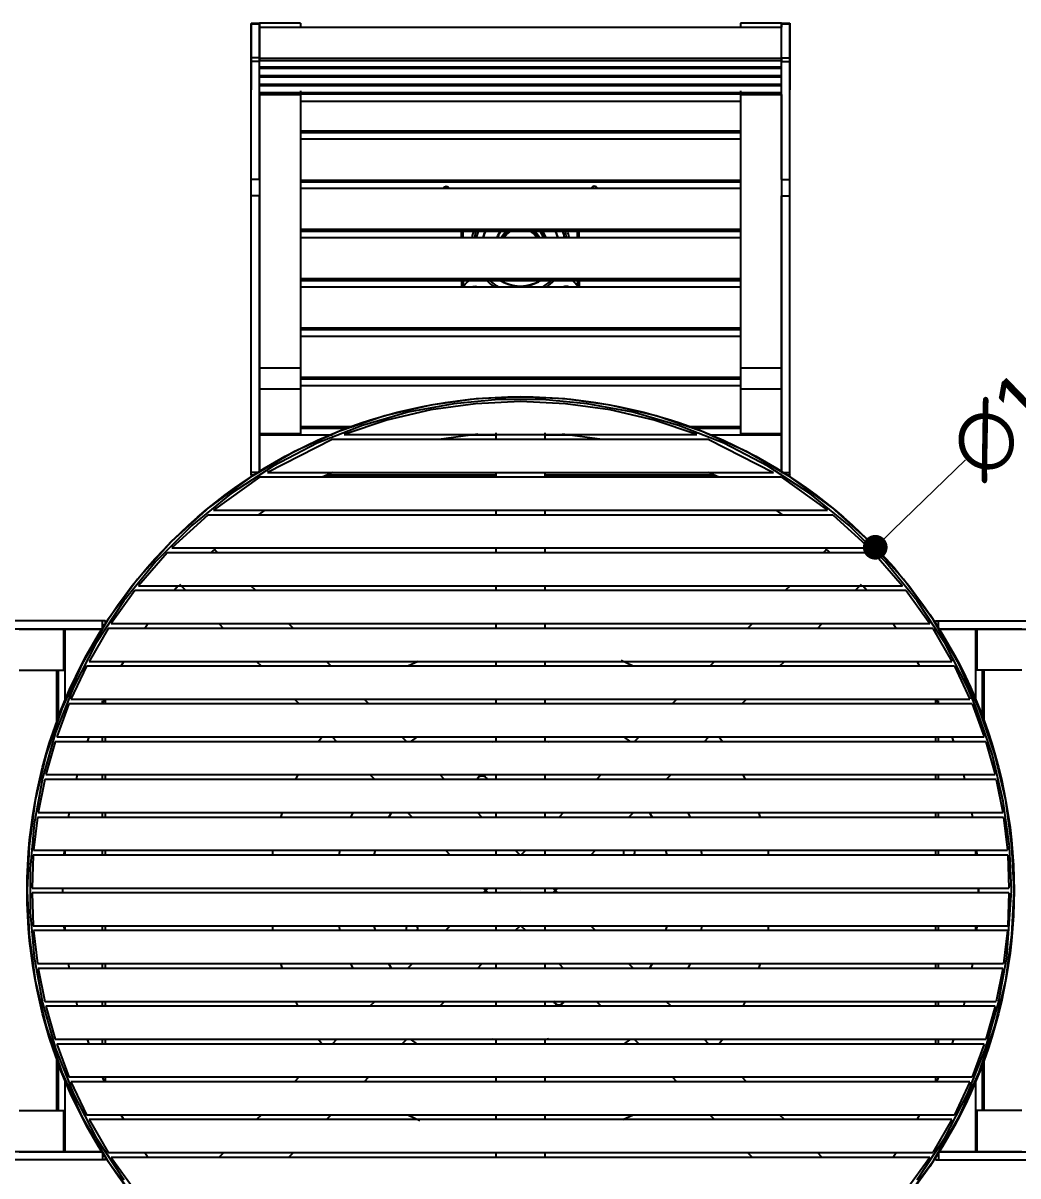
# Model space of a CAD drawing. Header units: millimetres. Extents: x 9483 to 13995, y 24552 to 30933.
# Drawn here: x 11114 to 12324, y 26879 to 28280 of the extents above; entities that cross this region are included whole.
import ezdxf

# ---------------------------------------------------------------- set-up
doc = ezdxf.new("R2010")
doc.units = ezdxf.units.MM
doc.header["$LTSCALE"] = 3
doc.layers.add('DomyÅ›lny', color=7, linetype='Continuous')
doc.styles.get("Standard").update_dxf_attribs({"font": 'arial.ttf'})
doc.dimstyles.new('MATEUSZ', dxfattribs={"dimtxt": 35, "dimasz": 16, "dimexe": 0.18, "dimexo": 0.0625, "dimgap": 0.09, "dimtad": 0, "dimdec": 0, "dimdsep": 46, "dimtxsty": 'Standard', "dimblk": 'DOT', "dimcen": 0.09, "dimse1": 1, "dimse2": 1, "dimadec": 0, "dimazin": 0, "dimtfac": 1, "dimtdec": 0, "dimtofl": 0, "dimtmove": 0, "dimatfit": 3, "dimfxl": 1, "dimtolj": 1, "dimtzin": 0, "dimlwd": 9, "dimlwe": 9, "dimarcsym": 0})

# ---------------------------------------------------------------- blocks, each defined once
blk = doc.blocks.new('_Dot')
at = {"color": 0, "linetype": 'ByBlock', "lineweight": -2}
blk.add_line((-0.5, 0), (-1, 0), dxfattribs=at)
at = {"color": 0, "linetype": 'ByBlock', "const_width": 0.5}
blk.add_lwpolyline([(-0.25, 0, 1), (0.25, 0, 1)], format="xyb", close=True, dxfattribs=at)
blk = doc.blocks.new('*D33')
at = {"color": 0, "lineweight": 9, "transparency": 16777216}
for p, q in [((12260.3, 27749.4), (12171.9, 27664)), ((11719, 27226.1), (11719.1, 27226.1)), ((11719.1, 27226), (11719.1, 27226.2))]:
    blk.add_line(p, q, dxfattribs=at)
at = {"layer": 'Defpoints', "color": 0, "transparency": 16777216}
for p in [(12150.4, 27643.1), (11287.7, 26809)]:
    blk.add_point(p, dxfattribs=at)
at = {"color": 0, "lineweight": 9, "transparency": 16777216, "xscale": 30, "yscale": 30, "zscale": 30, "rotation": 224.0377372826768}
blk.add_blockref('_Dot', (12150.4, 27643.1), dxfattribs=at)
at = {"color": 0, "transparency": 16777216, "insert": (12362.8, 27848.5), "char_height": 70, "attachment_point": 5, "rotation": 44.0377}
blk.add_mtext('\\A1;∅1200', dxfattribs=at)

msp = doc.modelspace()

# ---------------------------------------------------------------- linework, layer by layer
at = {"color": 0}
msp.add_circle((11719.1, 27226.1), 600, dxfattribs=at)
at = {"layer": 'DomyÅ›lny', "color": 0}
for p, q in [((11391.6, 28279.9), (11391.6, 28198.9)), ((11391.6, 28279.9), (11401.6, 28279.9)), ((11391.6, 28279.4), (11401.6, 28279.4)), ((11401.6, 28279.1), (11391.6, 28279.1)), ((11391.6, 28238), (11391.6, 28279.1)), ((11451.6, 28280.2), (11401.6, 28280.2)), ((11401.6, 28280.2), (11401.6, 28275.1)), ((11401.6, 28238), (11401.6, 28279.1)), ((11401.6, 28275.2), (12036.6, 28275.2)), ((11401.6, 28275.2), (11401.6, 28237.1)), ((11401.6, 28275.1), (11451.6, 28275.1)), ((11451.6, 28280.2), (11451.6, 28275.1)), ((12036.6, 28280.2), (11986.6, 28280.2)), ((11986.6, 28280.2), (11986.6, 28275.1)), ((11986.6, 28275.1), (12036.6, 28275.1)), ((12036.6, 28280.2), (12036.6, 28275.1)), ((12036.6, 28279.9), (12046.6, 28279.9)), ((12046.6, 28279.4), (12036.6, 28279.4)), ((12036.6, 28279.1), (12046.6, 28279.1)), ((12036.6, 28238), (12036.6, 28279.1)), ((12036.6, 28237.1), (12036.6, 28275.2)), ((12046.6, 28279.9), (12046.6, 28198.9)), ((12046.6, 28238), (12046.6, 28279.1)), ((11401.6, 28238), (11391.6, 28238)), ((11391.6, 28090), (11391.6, 28233.3)), ((11401.6, 28233.3), (11391.6, 28233.3)), ((12036.6, 28237.1), (11401.6, 28237.1)), ((12036.6, 28234.1), (11401.6, 28234.1)), ((11401.6, 28090), (11401.6, 28233.3)), ((12036.6, 28238), (12046.6, 28238)), ((12036.6, 28090), (12036.6, 28233.3)), ((12036.6, 28233.3), (12046.6, 28233.3)), ((12046.6, 28090), (12046.6, 28233.3)), ((11401.6, 28227.1), (12036.6, 28227.1)), ((11401.6, 28225.2), (12036.6, 28225.2)), ((11401.6, 28216.5), (12036.6, 28216.5)), ((11401.6, 28214.8), (12036.6, 28214.8)), ((11401.6, 28206.1), (12036.6, 28206.1)), ((11401.6, 28204.4), (12036.6, 28204.4)), ((11401.6, 28195.7), (12036.6, 28195.7)), ((11401.6, 28193.2), (11451.6, 28193.2)), ((11401.6, 28193.2), (11401.6, 27861)), ((11451.3, 28194), (11987.5, 28194)), ((11451.6, 28193.2), (11451.6, 27861)), ((11986.6, 28193.2), (12036.6, 28193.2)), ((11986.6, 28193.2), (11986.6, 27861)), ((12036.6, 28193.2), (12036.6, 27861)), ((11451.6, 28185.3), (11986.6, 28185.3)), ((11451.6, 28149.3), (11986.6, 28149.3)), ((11451.6, 28147.4), (11451.6, 28138.7)), ((11451.6, 28147.2), (11986.6, 28147.2)), ((11986.6, 28147.4), (11986.6, 28138.7)), ((11451.6, 28139.4), (11986.6, 28139.4)), ((11401.6, 28090), (11391.6, 28090)), ((11451.6, 28089.4), (11986.6, 28089.4)), ((11451.6, 28087.5), (11451.6, 28078.8)), ((11451.6, 28087.3), (11986.6, 28087.3)), ((11451.6, 28079.4), (11986.6, 28079.4)), ((11774.3, 28079.2), (11725.9, 28079.1)), ((11986.6, 28087.5), (11986.6, 28078.8)), ((12036.6, 28090), (12046.6, 28090)), ((11391.6, 27734.1), (11391.6, 28070.2)), ((11401.6, 28070.2), (11391.6, 28070.2)), ((11401.6, 27734.1), (11401.6, 28070.2)), ((12036.6, 27734.1), (12036.6, 28070.2)), ((12036.6, 28070.2), (12046.6, 28070.2)), ((12046.6, 27734.1), (12046.6, 28070.2)), ((11451.6, 28029.5), (11986.6, 28029.5)), ((11451.6, 28027.6), (11451.6, 28018.8)), ((11451.6, 28027.4), (11986.6, 28027.4)), ((11647.5, 28019.5), (11647.4, 28029.5)), ((11649.5, 28019.5), (11649.4, 28029.5)), ((11743.7, 28026.4), (11745.7, 28027.5)), ((11788.5, 28019.5), (11788.4, 28029.5)), ((11790.5, 28019.5), (11790.4, 28029.5)), ((11986.6, 28027.6), (11986.6, 28018.8)), ((11451.6, 28019.5), (11986.6, 28019.5)), ((11451.6, 27969.6), (11986.6, 27969.6)), ((11451.6, 27967.6), (11451.6, 27958.9)), ((11451.6, 27967.5), (11986.6, 27967.5)), ((11647.6, 27959.6), (11647.6, 27969.6)), ((11649.6, 27959.7), (11649.6, 27969.6)), ((11656.5, 27967.5), (11652.3, 27963.2)), ((11785.9, 27963.5), (11781.3, 27968.1)), ((11788.6, 27960), (11788.6, 27969.6)), ((11790.6, 27959.6), (11790.6, 27969.6)), ((11986.6, 27967.6), (11986.6, 27958.9)), ((11451.6, 27959.6), (11986.6, 27959.6)), ((11451.6, 27909.7), (11986.6, 27909.7)), ((11451.6, 27907.7), (11451.6, 27899)), ((11451.6, 27907.6), (11986.6, 27907.6)), ((11451.6, 27899.7), (11986.6, 27899.7)), ((11986.6, 27907.7), (11986.6, 27899)), ((11401.6, 27861), (11451.6, 27861)), ((11986.6, 27861), (12036.6, 27861)), ((11451.6, 27849.7), (11986.6, 27849.7)), ((11451.6, 27847.8), (11451.6, 27839.1)), ((11451.6, 27847.7), (11986.6, 27847.7)), ((11451.6, 27839.8), (11986.6, 27839.8)), ((11986.6, 27847.8), (11986.6, 27839.1)), ((11401.6, 27835.8), (11451.6, 27835.8)), ((11401.6, 27835.8), (11401.6, 27781.3)), ((11451.6, 27835.8), (11451.6, 27781.3)), ((11986.6, 27835.8), (12036.6, 27835.8)), ((11986.6, 27835.8), (11986.6, 27781.3)), ((12036.6, 27835.8), (12036.6, 27781.3)), ((11719.1, 27820.1), (11719.1, 27820.1)), ((11451.6, 27789.8), (11516.2, 27789.8)), ((11451.6, 27787.9), (11451.6, 27779.8)), ((11451.6, 27787.7), (11508.1, 27787.7)), ((11924.4, 27789.8), (11986.6, 27789.8)), ((11930.1, 27787.7), (11986.6, 27787.7)), ((11986.6, 27787.9), (11986.6, 27779.8)), ((11401.6, 27781.3), (11451.6, 27781.3)), ((11401.6, 27779.8), (11451.6, 27779.8)), ((11401.6, 27779.8), (11490.6, 27779.8)), ((11401.6, 27779.8), (11401.6, 27734.1)), ((11948.1, 27774.1), (11490, 27774.1)), ((11504.8, 27780.1), (11933.3, 27780.1)), ((11652.9, 27779.8), (11689.7, 27779.8)), ((11689.1, 27782.2), (11689.1, 27774.1)), ((11749, 27779.8), (11785.8, 27779.8)), ((11749.1, 27774.1), (11749.1, 27782.2)), ((11950, 27779.8), (12036.6, 27779.8)), ((11986.6, 27781.3), (12036.6, 27781.3)), ((11986.6, 27779.8), (12036.6, 27779.8)), ((12036.6, 27779.8), (12036.6, 27734.1)), ((11401.6, 27734.1), (11391.6, 27734.1)), ((11394.8, 27730.9), (11391.6, 27730.9)), ((12036.3, 27728.2), (11401.8, 27728.2)), ((11411.3, 27734.1), (12026.8, 27734.1)), ((11689.1, 27730.9), (11483.8, 27730.9)), ((11489.3, 27734.1), (11689.7, 27734.1)), ((11689.1, 27734.1), (11689.1, 27728.2)), ((11749, 27734.1), (11949.4, 27734.1)), ((11749.1, 27728.2), (11749.1, 27734.1)), ((11954.3, 27730.9), (11749.1, 27730.9)), ((12036.6, 27734.1), (12046.6, 27734.1)), ((12046.6, 27730.9), (12043.3, 27730.9)), ((11345.9, 27688.2), (12092.2, 27688.2)), ((11689.1, 27688.2), (11689.1, 27682.3)), ((11749.1, 27682.3), (11749.1, 27688.2)), ((12099.4, 27682.3), (11338.7, 27682.3)), ((12148.6, 27636.4), (11289.6, 27636.4)), ((11295.3, 27642.3), (12142.8, 27642.3)), ((11351.2, 27636.4), (11347, 27640.6)), ((11689.1, 27642.3), (11689.1, 27636.4)), ((11749.1, 27636.4), (11749.1, 27642.3)), ((12091.1, 27640.6), (12086.9, 27636.4)), ((12188.1, 27590.5), (11250, 27590.5)), ((11254.6, 27596.4), (12183.5, 27596.4)), ((11304.6, 27598.1), (11312.2, 27590.5)), ((11397.1, 27590.5), (11391.2, 27596.4)), ((11689.1, 27596.4), (11689.1, 27590.5)), ((11749.1, 27590.5), (11749.1, 27596.4)), ((12046.9, 27596.4), (12041, 27590.5)), ((12125.9, 27590.5), (12133.6, 27598.1)), ((11211, 27553.6), (10874.9, 27553.6)), ((11211, 27543.6), (11211, 27553.6)), ((11214.2, 27553.6), (11214.2, 27550.3)), ((11221.5, 27550.5), (12216.6, 27550.5)), ((11352.2, 27550.5), (11358.1, 27544.5)), ((11443, 27544.5), (11437.1, 27550.5)), ((11689.1, 27550.5), (11689.1, 27544.5)), ((11749.1, 27544.5), (11749.1, 27550.5)), ((12001, 27550.5), (11995.1, 27544.5)), ((12080, 27544.5), (12085.9, 27550.5)), ((12223.9, 27550.3), (12223.9, 27553.6)), ((12227.1, 27553.6), (12563.2, 27553.6)), ((12227.1, 27543.6), (12227.1, 27553.6)), ((11211, 27543.6), (10874.9, 27543.6)), ((11109.3, 27543.6), (11163.9, 27543.6)), ((11163.9, 27493.6), (11163.9, 27543.6)), ((11165.3, 27493.6), (11165.3, 27543.6)), ((11165.3, 27457), (11165.3, 27543.6)), ((11165.3, 27543.6), (11211, 27543.6)), ((12220.5, 27544.5), (11217.7, 27544.5)), ((12272.8, 27543.6), (12227.1, 27543.6)), ((12227.1, 27543.6), (12563.2, 27543.6)), ((12272.8, 27493.6), (12272.8, 27543.6)), ((12272.8, 27457), (12272.8, 27543.6)), ((12274.3, 27493.6), (12274.3, 27543.6)), ((12328.8, 27543.6), (12274.3, 27543.6)), ((11194.4, 27504.5), (12243.7, 27504.5)), ((11398.1, 27504.5), (11404.1, 27498.6)), ((11488.9, 27498.6), (11483, 27504.5)), ((11689.1, 27504.5), (11689.1, 27498.6)), ((11749.1, 27498.6), (11749.1, 27504.5)), ((11955.1, 27504.5), (11949.2, 27498.6)), ((12034, 27498.6), (12040, 27504.5)), ((11109.3, 27493.6), (11163.9, 27493.6)), ((11155.3, 27431.4), (11155.3, 27493.6)), ((11157.2, 27493.6), (11165.3, 27493.6)), ((11157.4, 27437.1), (11157.4, 27493.6)), ((12246.8, 27498.6), (11191.3, 27498.6)), ((12280.9, 27493.6), (12272.8, 27493.6)), ((12328.8, 27493.6), (12274.3, 27493.6)), ((12280.7, 27437.1), (12280.7, 27493.6)), ((12282.8, 27431.4), (12282.8, 27493.6)), ((12268.1, 27452.7), (11170, 27452.7)), ((11172.5, 27458.6), (12265.6, 27458.6)), ((11211, 27452.7), (11211, 27456.4)), ((11214.2, 27458.6), (11214.2, 27452.7)), ((11444.1, 27458.6), (11450, 27452.7)), ((11534.8, 27452.7), (11528.9, 27458.6)), ((11689.1, 27458.6), (11689.1, 27452.7)), ((11749.1, 27452.7), (11749.1, 27458.6)), ((11909.2, 27458.6), (11903.3, 27452.7)), ((11988.1, 27452.7), (11994, 27458.6)), ((12223.9, 27452.7), (12223.9, 27458.6)), ((12227.1, 27452.7), (12227.1, 27456.4)), ((12284.9, 27406.8), (11153.2, 27406.8)), ((11155.1, 27412.7), (12283, 27412.7)), ((11211, 27406.8), (11211, 27412.7)), ((11214.2, 27412.7), (11214.2, 27406.8)), ((11490, 27412.7), (11495.9, 27406.8)), ((11580.8, 27406.8), (11574.8, 27412.7)), ((11689.1, 27412.7), (11689.1, 27406.8)), ((11749.1, 27406.8), (11749.1, 27412.7)), ((11863.3, 27412.7), (11857.3, 27406.8)), ((11942.2, 27406.8), (11948.1, 27412.7)), ((12223.9, 27406.8), (12223.9, 27412.7)), ((12227.1, 27406.8), (12227.1, 27412.7)), ((11142, 27366.8), (12296.1, 27366.8)), ((11211, 27360.9), (11211, 27366.8)), ((11214.2, 27366.8), (11214.2, 27360.9)), ((11535.9, 27366.8), (11541.8, 27360.9)), ((11626.7, 27360.9), (11620.8, 27366.8)), ((11689.1, 27366.8), (11689.1, 27360.9)), ((11749.1, 27360.9), (11749.1, 27366.8)), ((11817.3, 27366.8), (11811.4, 27360.9)), ((11896.3, 27360.9), (11902.2, 27366.8)), ((12223.9, 27360.9), (12223.9, 27366.8)), ((12227.1, 27360.9), (12227.1, 27366.8)), ((12297.6, 27360.9), (11140.6, 27360.9)), ((11132.7, 27320.9), (12305.4, 27320.9)), ((11211, 27314.9), (11211, 27320.9)), ((11214.2, 27320.9), (11214.2, 27314.9)), ((11581.8, 27320.9), (11587.7, 27314.9)), ((11672.6, 27314.9), (11666.7, 27320.9)), ((11689.1, 27320.9), (11689.1, 27314.9)), ((11749.1, 27314.9), (11749.1, 27320.9)), ((11771.4, 27320.9), (11765.5, 27314.9)), ((11850.4, 27314.9), (11856.3, 27320.9)), ((12223.9, 27314.9), (12223.9, 27320.9)), ((12227.1, 27314.9), (12227.1, 27320.9)), ((12306.4, 27314.9), (11131.7, 27314.9)), ((12311.5, 27269), (11126.6, 27269)), ((11127.1, 27274.9), (12311, 27274.9)), ((11165.3, 27269), (11165.3, 27274.9)), ((11211, 27269), (11211, 27274.9)), ((11214.2, 27274.9), (11214.2, 27269)), ((11627.7, 27274.9), (11633.7, 27269)), ((11689.1, 27274.9), (11689.1, 27269)), ((11718.5, 27269), (11712.6, 27274.9)), ((11725.5, 27274.9), (11719.6, 27269)), ((11749.1, 27269), (11749.1, 27274.9)), ((11804.4, 27269), (11810.4, 27274.9)), ((12223.9, 27269), (12223.9, 27274.9)), ((12227.1, 27269), (12227.1, 27274.9)), ((12272.8, 27269), (12272.8, 27274.9)), ((11125.1, 27229), (12313, 27229)), ((12313, 27223.1), (11125.1, 27223.1)), ((11679.6, 27229), (11673.7, 27223.1)), ((11673.7, 27229), (11679.6, 27223.1)), ((11689.1, 27229), (11689.1, 27223.1)), ((11749.1, 27223.1), (11749.1, 27229)), ((11758.5, 27223.1), (11764.4, 27229)), ((11764.4, 27223.1), (11758.5, 27229)), ((11126.6, 27183.1), (12311.5, 27183.1)), ((11165.3, 27177.2), (11165.3, 27183.1)), ((11211, 27177.2), (11211, 27183.1)), ((11214.2, 27183.1), (11214.2, 27177.2)), ((11633.7, 27183.1), (11627.8, 27177.2)), ((11689.1, 27183.1), (11689.1, 27177.2)), ((11712.6, 27177.2), (11718.5, 27183.1)), ((11719.6, 27183.1), (11725.5, 27177.2)), ((11749.1, 27177.2), (11749.1, 27183.1)), ((11810.4, 27177.2), (11804.4, 27183.1)), ((12223.9, 27177.2), (12223.9, 27183.1)), ((12227.1, 27177.2), (12227.1, 27183.1)), ((12272.8, 27177.2), (12272.8, 27183.1)), ((12311, 27177.2), (11127.1, 27177.2)), ((11131.7, 27137.2), (12306.4, 27137.2)), ((12305.4, 27131.3), (11132.7, 27131.3)), ((11211, 27131.3), (11211, 27137.2)), ((11214.2, 27137.2), (11214.2, 27131.3)), ((11587.8, 27137.2), (11581.8, 27131.3)), ((11666.7, 27131.3), (11672.6, 27137.2)), ((11689.1, 27137.2), (11689.1, 27131.3)), ((11749.1, 27131.3), (11749.1, 27137.2)), ((11765.5, 27137.2), (11771.4, 27131.3)), ((11856.3, 27131.3), (11850.4, 27137.2)), ((12223.9, 27131.3), (12223.9, 27137.2)), ((12227.1, 27131.3), (12227.1, 27137.2)), ((11140.6, 27091.3), (12297.6, 27091.3)), ((12296.1, 27085.3), (11142, 27085.3)), ((11211, 27085.3), (11211, 27091.3)), ((11214.2, 27091.3), (11214.2, 27085.3)), ((11541.8, 27091.3), (11535.9, 27085.3)), ((11620.8, 27085.3), (11626.7, 27091.3)), ((11689.1, 27091.3), (11689.1, 27085.3)), ((11749.1, 27085.3), (11749.1, 27091.3)), ((11811.4, 27091.3), (11817.3, 27085.3)), ((11902.2, 27085.3), (11896.3, 27091.3)), ((12223.9, 27085.3), (12223.9, 27091.3)), ((12227.1, 27085.3), (12227.1, 27091.3)), ((11153.2, 27045.3), (12284.9, 27045.3)), ((11211, 27039.4), (11211, 27045.3)), ((11214.2, 27045.3), (11214.2, 27039.4)), ((11495.9, 27045.3), (11490, 27039.4)), ((11574.8, 27039.4), (11580.8, 27045.3)), ((11689.1, 27045.3), (11689.1, 27039.4)), ((11749.1, 27039.4), (11749.1, 27045.3)), ((11857.3, 27045.3), (11863.3, 27039.4)), ((11948.1, 27039.4), (11942.2, 27045.3)), ((12223.9, 27039.4), (12223.9, 27045.3)), ((12227.1, 27039.4), (12227.1, 27045.3)), ((12283, 27039.4), (11155.1, 27039.4)), ((11155.3, 26958.6), (11155.3, 27023.2)), ((11157.4, 26958.6), (11157.4, 27015.1)), ((12280.7, 26958.6), (12280.7, 27015.1)), ((12282.8, 26958.6), (12282.8, 27023.2)), ((11170, 26999.4), (12268.1, 26999.4)), ((11214.2, 26999.4), (11214.2, 26993.5)), ((11450, 26999.4), (11444.1, 26993.5)), ((11528.9, 26993.5), (11534.8, 26999.4)), ((11689.1, 26999.4), (11689.1, 26993.5)), ((11749.1, 26993.5), (11749.1, 26999.4)), ((11903.3, 26999.4), (11909.2, 26993.5)), ((11994, 26993.5), (11988.1, 26999.4)), ((12223.9, 26993.5), (12223.9, 26999.4)), ((11165.3, 26908.6), (11165.3, 26997.6)), ((12265.6, 26993.5), (11172.5, 26993.5)), ((12272.8, 26908.6), (12272.8, 26997.6)), ((11109.3, 26958.6), (11163.9, 26958.6)), ((11157.2, 26958.6), (11165.3, 26958.6)), ((11163.9, 26908.6), (11163.9, 26958.6)), ((11165.3, 26908.6), (11165.3, 26958.6)), ((12272.8, 26908.6), (12272.8, 26958.6)), ((12280.9, 26958.6), (12272.8, 26958.6)), ((12274.3, 26908.6), (12274.3, 26958.6)), ((12328.8, 26958.6), (12274.3, 26958.6)), ((11191.3, 26953.5), (12246.8, 26953.5)), ((12243.7, 26947.6), (11194.4, 26947.6)), ((11404.1, 26953.5), (11398.2, 26947.6)), ((11483, 26947.6), (11488.9, 26953.5)), ((11689.1, 26953.5), (11689.1, 26947.6)), ((11749.1, 26947.6), (11749.1, 26953.5)), ((11949.2, 26953.5), (11955.1, 26947.6)), ((12040, 26947.6), (12034, 26953.5)), ((11211, 26908.6), (10874.9, 26908.6)), ((11109.3, 26908.6), (11163.9, 26908.6)), ((11165.3, 26908.6), (11211, 26908.6)), ((11211, 26908.6), (11211, 26898.6)), ((11214.2, 26901.8), (11214.2, 26898.6)), ((11217.7, 26907.6), (12220.5, 26907.6)), ((12216.6, 26901.7), (11221.5, 26901.7)), ((11358.2, 26907.6), (11352.2, 26901.7)), ((11437.1, 26901.7), (11443, 26907.6)), ((11689.1, 26907.6), (11689.1, 26901.7)), ((11749.1, 26901.7), (11749.1, 26907.6)), ((11995.1, 26907.6), (12001, 26901.7)), ((12085.9, 26901.7), (12080, 26907.6)), ((12223.9, 26898.6), (12223.9, 26901.8)), ((12272.8, 26908.6), (12227.1, 26908.6)), ((12227.1, 26908.6), (12563.2, 26908.6)), ((12227.1, 26908.6), (12227.1, 26898.6)), ((12328.8, 26908.6), (12274.3, 26908.6)), ((11211, 26898.6), (10874.9, 26898.6)), ((12227.1, 26898.6), (12563.2, 26898.6))]:
    msp.add_line(p, q, dxfattribs=at)
for points in [[(11391.6, 28279.9, 0), (11391.6, 28279.9, 0), (11391.6, 28279.9, 0), (11391.6, 28279.9, 0), (11391.6, 28279.9, 0), (11391.6, 28279.9, 0), (11391.6, 28279.9, 0), (11391.6, 28279.9, 0), (11391.6, 28279.9, 0), (11391.6, 28279.9, 0), (11391.6, 28279.9, 0), (11391.6, 28279.9, 0), (11391.6, 28279.9, 0), (11391.6, 28279.9, 0), (11391.6, 28279.9, 0), (11391.6, 28279.9, 0), (11391.6, 28279.9, 0), (11391.6, 28279.9, 0), (11391.6, 28279.9, 0), (11391.6, 28279.9, 0), (11391.6, 28279.9, 0), (11391.6, 28279.9, 0), (11391.6, 28279.8, 0), (11391.6, 28279.4, 0)], [(11391.6, 28279.1, 0), (11391.6, 28279.4, 0)], [(11401.6, 28279.4, 0), (11401.6, 28279.8, 0), (11401.6, 28279.9, 0), (11401.6, 28279.9, 0), (11401.6, 28279.9, 0), (11401.6, 28279.9, 0), (11401.6, 28279.9, 0), (11401.6, 28279.9, 0), (11401.6, 28279.9, 0), (11401.6, 28279.9, 0), (11401.6, 28279.9, 0), (11401.6, 28279.9, 0), (11401.6, 28279.9, 0), (11401.6, 28279.9, 0), (11401.6, 28279.9, 0), (11401.6, 28279.9, 0), (11401.6, 28279.9, 0), (11401.6, 28279.9, 0), (11401.6, 28279.9, 0), (11401.6, 28279.9, 0), (11401.6, 28279.9, 0), (11401.6, 28279.9, 0), (11401.6, 28279.9, 0)], [(11401.6, 28279.4, 0), (11401.6, 28279.1, 0)], [(12036.6, 28279.9, 0), (12036.6, 28279.9, 0), (12036.6, 28279.9, 0), (12036.6, 28279.9, 0), (12036.6, 28279.9, 0), (12036.6, 28279.9, 0), (12036.6, 28279.9, 0), (12036.6, 28279.9, 0), (12036.6, 28279.9, 0), (12036.6, 28279.9, 0), (12036.6, 28279.9, 0), (12036.6, 28279.9, 0), (12036.6, 28279.9, 0), (12036.6, 28279.9, 0), (12036.6, 28279.9, 0), (12036.6, 28279.9, 0), (12036.6, 28279.9, 0), (12036.6, 28279.9, 0), (12036.6, 28279.9, 0), (12036.6, 28279.9, 0), (12036.6, 28279.9, 0), (12036.6, 28279.9, 0), (12036.6, 28279.8, 0), (12036.6, 28279.4, 0)], [(12036.6, 28279.4, 0), (12036.6, 28279.1, 0)], [(12046.6, 28279.4, 0), (12046.6, 28279.8, 0), (12046.6, 28279.9, 0), (12046.6, 28279.9, 0), (12046.6, 28279.9, 0), (12046.6, 28279.9, 0), (12046.6, 28279.9, 0), (12046.6, 28279.9, 0), (12046.6, 28279.9, 0), (12046.6, 28279.9, 0), (12046.6, 28279.9, 0), (12046.6, 28279.9, 0), (12046.6, 28279.9, 0), (12046.6, 28279.9, 0), (12046.6, 28279.9, 0), (12046.6, 28279.9, 0), (12046.6, 28279.9, 0), (12046.6, 28279.9, 0), (12046.6, 28279.9, 0), (12046.6, 28279.9, 0), (12046.6, 28279.9, 0), (12046.6, 28279.9, 0), (12046.6, 28279.9, 0)], [(12046.6, 28279.1, 0), (12046.6, 28279.4, 0)], [(11391.6, 28233.3, 0), (11391.6, 28235.1, 0), (11391.6, 28238, 0)], [(11401.6, 28238, 0), (11401.6, 28233.3, 0)], [(11401.6, 28234.1, 0), (11401.6, 28234.2, 0), (11401.6, 28234.8, 0), (11401.6, 28237.1, 0)], [(12036.6, 28238, 0), (12036.6, 28233.3, 0)], [(12036.6, 28234.1, 0), (12036.6, 28234.2, 0), (12036.6, 28234.7, 0), (12036.6, 28237.1, 0)], [(12046.6, 28233.3, 0), (12046.6, 28235.1, 0), (12046.6, 28238, 0)], [(11451.6, 28198, 0), (11451.6, 28193.2, 0)], [(11986.6, 28198, 0), (11986.6, 28193.2, 0)], [(11391.6, 28070.2, 0), (11391.6, 28090, 0)], [(12046.6, 28070.2, 0), (12046.6, 28090, 0)], [(11676.4, 28027.4, 0), (11674.8, 28023.5, 0), (11673.5, 28019.5, 0)], [(11748.1, 28023.1, 0), (11745.9, 28027.2, 0), (11745.7, 28027.5, 0), (11745.7, 28027.5, 0), (11745.7, 28027.5, 0), (11745.7, 28027.5, 0), (11745.7, 28027.5, 0), (11745.7, 28027.5, 0), (11745.7, 28027.5, 0), (11745.7, 28027.5, 0), (11745.7, 28027.5, 0), (11745.7, 28027.5, 0), (11745.7, 28027.5, 0), (11745.7, 28027.5, 0), (11745.7, 28027.5, 0), (11745.7, 28027.5, 0), (11745.7, 28027.5, 0), (11745.7, 28027.5, 0), (11745.7, 28027.5, 0), (11745.7, 28027.5, 0), (11745.7, 28027.5, 0), (11745.8, 28027.5, 0), (11745.9, 28027.2, 0), (11747.2, 28024.8, 0), (11750.4, 28018.7, 0)], [(11750.4, 28018.7, 0), (11750.4, 28018.7, 0), (11750.4, 28018.7, 0), (11750.4, 28018.7, 0), (11750.4, 28018.7, 0), (11750.4, 28018.7, 0), (11750.4, 28018.7, 0), (11750.4, 28018.7, 0), (11750.4, 28018.7, 0), (11750.4, 28018.7, 0), (11750.4, 28018.7, 0), (11750.4, 28018.7, 0), (11750.4, 28018.7, 0), (11750.4, 28018.7, 0), (11750.4, 28018.8, 0), (11750.2, 28019.2, 0), (11748.1, 28023.1, 0)], [(11764.4, 28019.5, 0), (11762.8, 28024.6, 0), (11760.6, 28029.5, 0)], [(11694.4, 27967.5, 0), (11700.3, 27964.5, 0), (11706.4, 27962.3, 0), (11712.8, 27961, 0), (11719.4, 27960.6, 0), (11726, 27961.1, 0), (11732.6, 27962.6, 0), (11738.8, 27965, 0), (11744.7, 27968.2, 0)], [(11401.6, 27861, 0), (11401.6, 27835.8, 0)], [(11451.6, 27861, 0), (11451.6, 27835.8, 0)], [(11986.6, 27861, 0), (11986.6, 27835.8, 0)], [(12036.6, 27861, 0), (12036.6, 27835.8, 0)], [(12184.9, 26847.9, 0), (12221.2, 26897.7, 0), (12252, 26950.5, 0), (12276.9, 27005.2, 0), (12295.9, 27061, 0), (12309, 27116.9, 0), (12316.6, 27172.1, 0), (12319.1, 27226.1, 0), (12316.6, 27280, 0), (12309, 27335.2, 0), (12295.9, 27391.2, 0), (12276.9, 27446.9, 0), (12252, 27501.6, 0), (12221.2, 27554.4, 0), (12184.9, 27604.2, 0), (12143.3, 27650.3, 0), (12097.2, 27691.9, 0), (12047.4, 27728.3, 0), (11994.6, 27759, 0), (11939.9, 27783.9, 0), (11884.1, 27802.9, 0), (11828.2, 27816, 0), (11773, 27823.6, 0), (11719.1, 27826.1, 0), (11665.1, 27823.6, 0), (11609.9, 27816, 0), (11554, 27802.9, 0), (11498.2, 27783.9, 0), (11443.5, 27759, 0), (11390.7, 27728.3, 0), (11340.9, 27691.9, 0), (11294.8, 27650.3, 0), (11253.2, 27604.2, 0), (11216.9, 27554.4, 0), (11186.1, 27501.6, 0), (11161.2, 27446.9, 0), (11142.2, 27391.2, 0), (11129.1, 27335.2, 0), (11121.5, 27280, 0), (11119.1, 27226.1, 0), (11121.5, 27172.1, 0), (11129.1, 27116.9, 0), (11142.2, 27061, 0), (11161.2, 27005.2, 0), (11186.1, 26950.5, 0), (11216.9, 26897.7, 0), (11253.2, 26847.9, 0)], [(12201.3, 26874.2, 0), (12234.8, 26925.3, 0), (12262.5, 26978.9, 0), (12284.3, 27034, 0), (12300.3, 27089.6, 0), (12310.5, 27145.1, 0), (12316.1, 27226.1, 0), (12313.6, 27279.7, 0), (12306.1, 27334.7, 0), (12293, 27390.3, 0), (12274.1, 27445.8, 0), (12262.5, 27473.2, 0), (12234.8, 27526.8, 0), (12201.3, 27578, 0), (12162.5, 27625.8, 0), (12118.8, 27669.5, 0), (12071, 27708.3, 0), (12019.8, 27741.8, 0), (11966.2, 27769.5, 0), (11911.1, 27791.3, 0), (11855.5, 27807.3, 0), (11800.1, 27817.5, 0), (11745.7, 27822.5, 0), (11692.4, 27822.5, 0), (11638, 27817.5, 0), (11582.6, 27807.3, 0), (11527, 27791.3, 0), (11471.9, 27769.5, 0), (11418.3, 27741.8, 0), (11367.2, 27708.3, 0), (11319.3, 27669.5, 0), (11275.6, 27625.8, 0), (11236.8, 27578, 0), (11203.3, 27526.8, 0), (11175.6, 27473.2, 0), (11153.8, 27418.1, 0), (11137.9, 27362.5, 0), (11127.6, 27307.1, 0), (11122.7, 27252.7, 0), (11122.7, 27199.4, 0), (11127.6, 27145.1, 0), (11137.9, 27089.6, 0), (11153.8, 27034, 0), (11175.6, 26978.9, 0), (11203.3, 26925.3, 0), (11236.8, 26874.2, 0)], [(11719.1, 27820.1, 0), (11664.3, 27817.5, 0), (11610.1, 27810, 0), (11556.7, 27797.4, 0), (11504.8, 27780.1, 0)], [(11933.3, 27780.1, 0), (11881.4, 27797.4, 0), (11828.1, 27810, 0), (11773.8, 27817.5, 0), (11719.1, 27820.1, 0)], [(11401.6, 27781.3, 0), (11401.6, 27780.2, 0), (11401.6, 27779.9, 0), (11401.6, 27779.9, 0), (11401.6, 27779.8, 0), (11401.6, 27779.8, 0), (11401.6, 27779.8, 0), (11401.6, 27779.8, 0), (11401.6, 27779.8, 0), (11401.6, 27779.8, 0), (11401.6, 27779.8, 0), (11401.6, 27779.8, 0), (11401.6, 27779.8, 0), (11401.6, 27779.8, 0), (11401.6, 27779.8, 0), (11401.6, 27779.8, 0), (11401.6, 27779.8, 0), (11401.6, 27779.8, 0), (11401.6, 27779.8, 0)], [(11490, 27774.1, 0), (11411.3, 27734.1, 0)], [(11451.6, 27781.3, 0), (11451.6, 27780.2, 0), (11451.6, 27779.9, 0), (11451.6, 27779.9, 0), (11451.6, 27779.8, 0), (11451.6, 27779.8, 0), (11451.6, 27779.8, 0), (11451.6, 27779.8, 0), (11451.6, 27779.8, 0), (11451.6, 27779.8, 0), (11451.6, 27779.8, 0), (11451.6, 27779.8, 0), (11451.6, 27779.8, 0), (11451.6, 27779.8, 0), (11451.6, 27779.8, 0), (11451.6, 27779.8, 0), (11451.6, 27779.8, 0), (11451.6, 27779.8, 0), (11451.6, 27779.8, 0)], [(11667.2, 27780.6, 0), (11619.8, 27774.1, 0)], [(11818.3, 27774.1, 0), (11770.2, 27780.7, 0)], [(11948.1, 27774.1, 0), (12026.8, 27734.1, 0)], [(11986.6, 27781.3, 0), (11986.6, 27780.2, 0), (11986.6, 27779.9, 0), (11986.6, 27779.9, 0), (11986.6, 27779.8, 0), (11986.6, 27779.8, 0), (11986.6, 27779.8, 0), (11986.6, 27779.8, 0), (11986.6, 27779.8, 0), (11986.6, 27779.8, 0), (11986.6, 27779.8, 0), (11986.6, 27779.8, 0), (11986.6, 27779.8, 0), (11986.6, 27779.8, 0), (11986.6, 27779.8, 0), (11986.6, 27779.8, 0), (11986.6, 27779.8, 0), (11986.6, 27779.8, 0), (11986.6, 27779.8, 0)], [(12036.6, 27781.3, 0), (12036.6, 27780.2, 0), (12036.6, 27779.9, 0), (12036.6, 27779.9, 0), (12036.6, 27779.8, 0), (12036.6, 27779.8, 0), (12036.6, 27779.8, 0), (12036.6, 27779.8, 0), (12036.6, 27779.8, 0), (12036.6, 27779.8, 0), (12036.6, 27779.8, 0), (12036.6, 27779.8, 0), (12036.6, 27779.8, 0), (12036.6, 27779.8, 0), (12036.6, 27779.8, 0), (12036.6, 27779.8, 0), (12036.6, 27779.8, 0), (12036.6, 27779.8, 0), (12036.6, 27779.8, 0)], [(11401.8, 27728.2, 0), (11345.9, 27688.2, 0)], [(11391.6, 27731, 0), (11391.6, 27730.9, 0), (11391.6, 27730.9, 0), (11391.6, 27730.9, 0), (11391.6, 27730.9, 0), (11391.6, 27730.9, 0), (11391.6, 27730.9, 0), (11391.6, 27730.9, 0), (11391.6, 27730.9, 0), (11391.6, 27730.9, 0), (11391.6, 27730.9, 0), (11391.6, 27730.9, 0), (11391.6, 27730.9, 0), (11391.6, 27730.9, 0), (11391.6, 27730.9, 0), (11391.6, 27730.9, 0), (11391.6, 27730.9, 0), (11391.6, 27730.9, 0), (11391.6, 27730.9, 0), (11391.6, 27730.9, 0), (11391.6, 27730.9, 0), (11391.6, 27730.9, 0), (11391.6, 27730.9, 0), (11391.6, 27730.9, 0), (11391.6, 27731.2, 0), (11391.6, 27734.1, 0)], [(11490.8, 27734.1, 0), (11478.1, 27728.2, 0)], [(11960.1, 27728.2, 0), (11947.3, 27734.1, 0)], [(12036.3, 27728.2, 0), (12092.2, 27688.2, 0)], [(12046.6, 27731, 0), (12046.6, 27730.9, 0), (12046.6, 27730.9, 0), (12046.6, 27730.9, 0), (12046.6, 27730.9, 0), (12046.6, 27730.9, 0), (12046.6, 27730.9, 0), (12046.6, 27730.9, 0), (12046.6, 27730.9, 0), (12046.6, 27730.9, 0), (12046.6, 27730.9, 0), (12046.6, 27730.9, 0), (12046.6, 27730.9, 0), (12046.6, 27730.9, 0), (12046.6, 27730.9, 0), (12046.6, 27730.9, 0), (12046.6, 27730.9, 0), (12046.6, 27730.9, 0), (12046.6, 27730.9, 0), (12046.6, 27730.9, 0), (12046.6, 27730.9, 0), (12046.6, 27730.9, 0), (12046.6, 27730.9, 0), (12046.6, 27730.9, 0), (12046.6, 27731.2, 0), (12046.6, 27734.1, 0)], [(11408.2, 27688.2, 0), (11399.5, 27682.3, 0)], [(12038.6, 27682.3, 0), (12029.9, 27688.2, 0)], [(11338.7, 27682.3, 0), (11295.3, 27642.3, 0)], [(12099.4, 27682.3, 0), (12142.8, 27642.3, 0)], [(11289.6, 27636.4, 0), (11254.6, 27596.4, 0)], [(11348.9, 27642.3, 0), (11342.4, 27636.4, 0)], [(11347, 27640.6, 0), (11342.4, 27636.4, 0)], [(12095.7, 27636.4, 0), (12089.2, 27642.3, 0)], [(12095.7, 27636.4, 0), (12091.1, 27640.6, 0)], [(12148.6, 27636.4, 0), (12183.5, 27596.4, 0)], [(11250, 27590.5, 0), (11221.5, 27550.5, 0)], [(11303, 27596.4, 0), (11297.8, 27590.5, 0)], [(12140.3, 27590.5, 0), (12135.1, 27596.4, 0)], [(12188.1, 27590.5, 0), (12216.6, 27550.5, 0)], [(11214.1, 27553.6, 0), (11214.2, 27553.6, 0), (11214.2, 27553.6, 0), (11214.2, 27553.6, 0), (11214.2, 27553.6, 0), (11214.2, 27553.6, 0), (11214.2, 27553.6, 0), (11214.2, 27553.6, 0), (11214.2, 27553.6, 0), (11214.2, 27553.6, 0), (11214.2, 27553.6, 0), (11214.2, 27553.6, 0), (11214.2, 27553.6, 0), (11214.2, 27553.6, 0), (11214.2, 27553.6, 0), (11214.2, 27553.6, 0), (11214.2, 27553.6, 0), (11214.2, 27553.6, 0), (11214.2, 27553.6, 0), (11214.2, 27553.6, 0), (11214.2, 27553.6, 0), (11214.2, 27553.6, 0), (11214.2, 27553.6, 0), (11214.2, 27553.6, 0), (11213.9, 27553.6, 0), (11211, 27553.6, 0)], [(11266.3, 27550.5, 0), (11262.1, 27544.5, 0)], [(12176, 27544.5, 0), (12171.8, 27550.5, 0)], [(12224, 27553.6, 0), (12223.9, 27553.6, 0), (12223.9, 27553.6, 0), (12223.9, 27553.6, 0), (12223.9, 27553.6, 0), (12223.9, 27553.6, 0), (12223.9, 27553.6, 0), (12223.9, 27553.6, 0), (12223.9, 27553.6, 0), (12223.9, 27553.6, 0), (12223.9, 27553.6, 0), (12223.9, 27553.6, 0), (12223.9, 27553.6, 0), (12223.9, 27553.6, 0), (12223.9, 27553.6, 0), (12223.9, 27553.6, 0), (12223.9, 27553.6, 0), (12223.9, 27553.6, 0), (12223.9, 27553.6, 0), (12223.9, 27553.6, 0), (12223.9, 27553.6, 0), (12223.9, 27553.6, 0), (12223.9, 27553.6, 0), (12223.9, 27553.6, 0), (12224.2, 27553.6, 0), (12227.1, 27553.6, 0)], [(11163.9, 27543.6, 0), (11165.3, 27543.6, 0)], [(11217.7, 27544.5, 0), (11194.4, 27504.5, 0)], [(12220.5, 27544.5, 0), (12243.7, 27504.5, 0)], [(12274.3, 27543.6, 0), (12272.8, 27543.6, 0)], [(11236.7, 27504.5, 0), (11233.3, 27498.6, 0)], [(11594.7, 27504.5, 0), (11582.2, 27498.6, 0)], [(11855.9, 27498.6, 0), (11841.3, 27505.5, 0)], [(12204.8, 27498.6, 0), (12201.4, 27504.5, 0)], [(11163.9, 27493.6, 0), (11164.9, 27493.6, 0), (11165.2, 27493.6, 0), (11165.3, 27493.6, 0), (11165.3, 27493.6, 0), (11165.3, 27493.6, 0), (11165.3, 27493.6, 0), (11165.3, 27493.6, 0), (11165.3, 27493.6, 0), (11165.3, 27493.6, 0), (11165.3, 27493.6, 0), (11165.3, 27493.6, 0), (11165.3, 27493.6, 0), (11165.3, 27493.6, 0), (11165.3, 27493.6, 0), (11165.3, 27493.6, 0), (11165.3, 27493.6, 0), (11165.3, 27493.6, 0), (11165.3, 27493.6, 0)], [(11191.3, 27498.6, 0), (11172.5, 27458.6, 0)], [(12246.8, 27498.6, 0), (12265.6, 27458.6, 0)], [(12274.3, 27493.6, 0), (12273.2, 27493.6, 0), (12272.9, 27493.6, 0), (12272.9, 27493.6, 0), (12272.8, 27493.6, 0), (12272.8, 27493.6, 0), (12272.8, 27493.6, 0), (12272.8, 27493.6, 0), (12272.8, 27493.6, 0), (12272.8, 27493.6, 0), (12272.8, 27493.6, 0), (12272.8, 27493.6, 0), (12272.8, 27493.6, 0), (12272.8, 27493.6, 0), (12272.8, 27493.6, 0), (12272.8, 27493.6, 0), (12272.8, 27493.6, 0), (12272.8, 27493.6, 0), (12272.8, 27493.6, 0)], [(11170, 27452.7, 0), (11155.1, 27412.7, 0)], [(11212.9, 27458.6, 0), (11210.3, 27452.7, 0)], [(12227.9, 27452.7, 0), (12225.2, 27458.6, 0)], [(12268.1, 27452.7, 0), (12283, 27412.7, 0)], [(11153.2, 27406.8, 0), (11142, 27366.8, 0)], [(11194.3, 27412.7, 0), (11192.2, 27406.8, 0)], [(11477.8, 27412.7, 0), (11473.4, 27406.8, 0)], [(11593.4, 27412.7, 0), (11585, 27406.8, 0)], [(11688.3, 27406.8, 0), (11684.7, 27406.1, 0)], [(11752.7, 27406.3, 0), (11749.8, 27406.8, 0)], [(11853.1, 27406.8, 0), (11844.7, 27412.7, 0)], [(11964.7, 27406.8, 0), (11960.3, 27412.7, 0)], [(12245.9, 27406.8, 0), (12243.8, 27412.7, 0)], [(12284.9, 27406.8, 0), (12296.1, 27366.8, 0)], [(11180.1, 27366.8, 0), (11178.6, 27360.9, 0)], [(11448.5, 27366.8, 0), (11445.5, 27360.9, 0)], [(11992.6, 27360.9, 0), (11989.7, 27366.8, 0)], [(12259.5, 27360.9, 0), (12258, 27366.8, 0)], [(11140.6, 27360.9, 0), (11132.7, 27320.9, 0)], [(11540.2, 27362.5, 0), (11538.9, 27360.9, 0)], [(11899.2, 27360.9, 0), (11897.9, 27362.5, 0)], [(12297.6, 27360.9, 0), (12305.4, 27320.9, 0)], [(11170.2, 27320.9, 0), (11169.2, 27314.9, 0)], [(11429.2, 27320.9, 0), (11427.3, 27314.9, 0)], [(11515, 27320.9, 0), (11512.4, 27314.9, 0)], [(11562.2, 27320.9, 0), (11558.7, 27314.9, 0)], [(11879.4, 27314.9, 0), (11876, 27320.9, 0)], [(11925.8, 27314.9, 0), (11923.1, 27320.9, 0)], [(12010.8, 27314.9, 0), (12008.9, 27320.9, 0)], [(12268.9, 27314.9, 0), (12267.9, 27320.9, 0)], [(11131.7, 27314.9, 0), (11127.1, 27274.9, 0)], [(12306.4, 27314.9, 0), (12311, 27274.9, 0)], [(11126.6, 27269, 0), (11125.1, 27229, 0)], [(11164.2, 27274.9, 0), (11163.7, 27269, 0)], [(11418, 27274.9, 0), (11417.1, 27269, 0)], [(11499.4, 27274.9, 0), (11498.2, 27269, 0)], [(11542.4, 27274.9, 0), (11540.8, 27269, 0)], [(11897.3, 27269, 0), (11895.7, 27274.9, 0)], [(11939.9, 27269, 0), (11938.7, 27274.9, 0)], [(12021, 27269, 0), (12020.1, 27274.9, 0)], [(12274.4, 27269, 0), (12273.9, 27274.9, 0)], [(12311.5, 27269, 0), (12313, 27229, 0)], [(11125.1, 27223.1, 0), (11126.6, 27183.1, 0)], [(11162.1, 27229, 0), (11162.1, 27223.1, 0)], [(11162.1, 27229, 0), (11162.1, 27223.1, 0)], [(12276.1, 27226.1, 0), (12276, 27229, 0)], [(12276, 27229, 0), (12276.1, 27226.1, 0)], [(12276, 27223.1, 0), (12276.1, 27226.1, 0)], [(12276.1, 27226.1, 0), (12276, 27223.1, 0)], [(12313, 27223.1, 0), (12311.5, 27183.1, 0)], [(11163.7, 27183.1, 0), (11164.2, 27177.2, 0)], [(11417.1, 27183.1, 0), (11418, 27177.2, 0)], [(11498.2, 27183.1, 0), (11499.4, 27177.2, 0)], [(11540.8, 27183.1, 0), (11542.4, 27177.2, 0)], [(11895.7, 27177.2, 0), (11897.3, 27183.1, 0)], [(11938.7, 27177.2, 0), (11939.9, 27183.1, 0)], [(12020.1, 27177.2, 0), (12021, 27183.1, 0)], [(12273.9, 27177.2, 0), (12274.4, 27183.1, 0)], [(11127.1, 27177.2, 0), (11131.7, 27137.2, 0)], [(12311, 27177.2, 0), (12306.4, 27137.2, 0)], [(11132.7, 27131.3, 0), (11140.6, 27091.3, 0)], [(11169.2, 27137.2, 0), (11170.2, 27131.3, 0)], [(11427.3, 27137.2, 0), (11429.2, 27131.3, 0)], [(11512.4, 27137.2, 0), (11515, 27131.3, 0)], [(11558.7, 27137.2, 0), (11562.2, 27131.3, 0)], [(11876, 27131.3, 0), (11879.4, 27137.2, 0)], [(11923.1, 27131.3, 0), (11925.8, 27137.2, 0)], [(12008.9, 27131.3, 0), (12010.8, 27137.2, 0)], [(12267.9, 27131.3, 0), (12268.9, 27137.2, 0)], [(12305.4, 27131.3, 0), (12297.6, 27091.3, 0)], [(11142, 27085.3, 0), (11153.2, 27045.3, 0)], [(11178.6, 27091.3, 0), (11180.1, 27085.3, 0)], [(11445.5, 27091.3, 0), (11448.5, 27085.3, 0)], [(11538.9, 27091.3, 0), (11540.2, 27089.6, 0)], [(11897.9, 27089.6, 0), (11899.2, 27091.3, 0)], [(11989.7, 27085.3, 0), (11992.7, 27091.3, 0)], [(12258, 27085.3, 0), (12259.5, 27091.3, 0)], [(12296.1, 27085.3, 0), (12284.9, 27045.3, 0)], [(11192.2, 27045.3, 0), (11194.3, 27039.4, 0)], [(11473.4, 27045.3, 0), (11477.8, 27039.4, 0)], [(11585, 27045.3, 0), (11593.4, 27039.4, 0)], [(11685.4, 27045.9, 0), (11688.3, 27045.3, 0)], [(11749.8, 27045.3, 0), (11753.4, 27046, 0)], [(11844.7, 27039.4, 0), (11853.1, 27045.3, 0)], [(11960.3, 27039.4, 0), (11964.8, 27045.3, 0)], [(12243.9, 27039.4, 0), (12245.9, 27045.3, 0)], [(11155.1, 27039.4, 0), (11170, 26999.4, 0)], [(12283, 27039.4, 0), (12268.1, 26999.4, 0)], [(11210.3, 26999.4, 0), (11212.9, 26993.5, 0)], [(12225.2, 26993.5, 0), (12227.9, 26999.4, 0)], [(11172.5, 26993.5, 0), (11191.3, 26953.5, 0)], [(12265.6, 26993.5, 0), (12246.8, 26953.5, 0)], [(11163.9, 26958.6, 0), (11164.9, 26958.6, 0), (11165.2, 26958.6, 0), (11165.3, 26958.6, 0), (11165.3, 26958.6, 0), (11165.3, 26958.6, 0), (11165.3, 26958.6, 0), (11165.3, 26958.6, 0), (11165.3, 26958.6, 0), (11165.3, 26958.6, 0), (11165.3, 26958.6, 0), (11165.3, 26958.6, 0), (11165.3, 26958.6, 0), (11165.3, 26958.6, 0), (11165.3, 26958.6, 0), (11165.3, 26958.6, 0), (11165.3, 26958.6, 0), (11165.3, 26958.6, 0), (11165.3, 26958.6, 0)], [(12274.3, 26958.6, 0), (12273.2, 26958.6, 0), (12272.9, 26958.6, 0), (12272.9, 26958.6, 0), (12272.8, 26958.6, 0), (12272.8, 26958.6, 0), (12272.8, 26958.6, 0), (12272.8, 26958.6, 0), (12272.8, 26958.6, 0), (12272.8, 26958.6, 0), (12272.8, 26958.6, 0), (12272.8, 26958.6, 0), (12272.8, 26958.6, 0), (12272.8, 26958.6, 0), (12272.8, 26958.6, 0), (12272.8, 26958.6, 0), (12272.8, 26958.6, 0), (12272.8, 26958.6, 0), (12272.8, 26958.6, 0)], [(11194.4, 26947.6, 0), (11217.7, 26907.6, 0)], [(11233.3, 26953.5, 0), (11236.7, 26947.6, 0)], [(11582.2, 26953.5, 0), (11596.8, 26946.6, 0)], [(11843.5, 26947.6, 0), (11855.9, 26953.5, 0)], [(12201.4, 26947.6, 0), (12204.8, 26953.5, 0)], [(12243.7, 26947.6, 0), (12220.5, 26907.6, 0)], [(11163.9, 26908.6, 0), (11164.9, 26908.6, 0), (11165.2, 26908.6, 0), (11165.3, 26908.6, 0), (11165.3, 26908.6, 0), (11165.3, 26908.6, 0), (11165.3, 26908.6, 0), (11165.3, 26908.6, 0), (11165.3, 26908.6, 0), (11165.3, 26908.6, 0), (11165.3, 26908.6, 0), (11165.3, 26908.6, 0), (11165.3, 26908.6, 0), (11165.3, 26908.6, 0), (11165.3, 26908.6, 0), (11165.3, 26908.6, 0), (11165.3, 26908.6, 0), (11165.3, 26908.6, 0), (11165.3, 26908.6, 0)], [(11221.5, 26901.7, 0), (11250, 26861.7, 0)], [(11262.1, 26907.6, 0), (11266.3, 26901.7, 0)], [(12171.8, 26901.7, 0), (12176, 26907.6, 0)], [(12216.6, 26901.7, 0), (12188.1, 26861.7, 0)], [(12274.3, 26908.6, 0), (12273.2, 26908.6, 0), (12272.9, 26908.6, 0), (12272.9, 26908.6, 0), (12272.8, 26908.6, 0), (12272.8, 26908.6, 0), (12272.8, 26908.6, 0), (12272.8, 26908.6, 0), (12272.8, 26908.6, 0), (12272.8, 26908.6, 0), (12272.8, 26908.6, 0), (12272.8, 26908.6, 0), (12272.8, 26908.6, 0), (12272.8, 26908.6, 0), (12272.8, 26908.6, 0), (12272.8, 26908.6, 0), (12272.8, 26908.6, 0), (12272.8, 26908.6, 0), (12272.8, 26908.6, 0)], [(11214.1, 26898.6, 0), (11214.2, 26898.6, 0), (11214.2, 26898.6, 0), (11214.2, 26898.6, 0), (11214.2, 26898.6, 0), (11214.2, 26898.6, 0), (11214.2, 26898.6, 0), (11214.2, 26898.6, 0), (11214.2, 26898.6, 0), (11214.2, 26898.6, 0), (11214.2, 26898.6, 0), (11214.2, 26898.6, 0), (11214.2, 26898.6, 0), (11214.2, 26898.6, 0), (11214.2, 26898.6, 0), (11214.2, 26898.6, 0), (11214.2, 26898.6, 0), (11214.2, 26898.6, 0), (11214.2, 26898.6, 0), (11214.2, 26898.6, 0), (11214.2, 26898.6, 0), (11214.2, 26898.6, 0), (11214.2, 26898.6, 0), (11214.2, 26898.6, 0), (11213.9, 26898.6, 0), (11211, 26898.6, 0)], [(12224, 26898.6, 0), (12223.9, 26898.6, 0), (12223.9, 26898.6, 0), (12223.9, 26898.6, 0), (12223.9, 26898.6, 0), (12223.9, 26898.6, 0), (12223.9, 26898.6, 0), (12223.9, 26898.6, 0), (12223.9, 26898.6, 0), (12223.9, 26898.6, 0), (12223.9, 26898.6, 0), (12223.9, 26898.6, 0), (12223.9, 26898.6, 0), (12223.9, 26898.6, 0), (12223.9, 26898.6, 0), (12223.9, 26898.6, 0), (12223.9, 26898.6, 0), (12223.9, 26898.6, 0), (12223.9, 26898.6, 0), (12223.9, 26898.6, 0), (12223.9, 26898.6, 0), (12223.9, 26898.6, 0), (12223.9, 26898.6, 0), (12223.9, 26898.6, 0), (12224.2, 26898.6, 0), (12227.1, 26898.6, 0)]]:
    msp.add_polyline3d(points, dxfattribs=at)
for centre, radius, start, end in [((11628.8, 28077.4), 4, 31.1934, 148.8066), ((11774.4, 28063.2), 16, 90.1252, 98.2303), ((11808.8, 28077.8), 4, 24.8091, 155.1909), ((11719, 28007.6), 60.5, 158.7338, 168.6011), ((11719, 28007.6), 57.5, 157.5657, 167.9978), ((11719, 28007.6), 55, 156.4861, 167.4435), ((11719, 28007.6), 47.2, 152.2897, 165.3223), ((11719, 28007.6), 47.1, 152.2253, 165.2902), ((11719, 28007.6), 47, 152.1947, 165.2749), ((11719, 28007.6), 31.1, 140.2611, 157.3505), ((11719, 28007.6), 30.5, 134.0875, 156.9587), ((11719, 28007.6), 26, 130.2298, 152.6201), ((11719, 28007.6), 25, 127.4392, 151.4266), ((11719, 28007.6), 25, 127.4392, 151.4266), ((11719, 28007.6), 23, 117.0691, 148.6762), ((11719, 28007.6), 23, 31.3238, 59.6599), ((11719, 28007.6), 25, 28.5734, 55.0555), ((11719, 28007.6), 25, 28.5734, 55.0555), ((11719, 28007.6), 26, 27.3799, 51.7057), ((11719, 28007.6), 31, 22.6495, 44.968), ((11719, 28007.6), 30.5, 23.0413, 40.523), ((11719, 28007.6), 47, 14.7251, 24.9588), ((11719, 28007.6), 47.1, 14.7098, 24.9318), ((11719, 28007.6), 47.2, 14.6777, 24.875), ((11719, 28007.6), 55, 12.5565, 21.156), ((11719, 28007.6), 57.5, 12.0022, 20.195), ((11719, 28007.6), 60.5, 11.3989, 19.1534), ((11719, 28007.6), 57.5, 221.3322, 236.5276), ((11719, 28007.6), 55, 223.6652, 240.6998), ((11719, 28007.6), 47.2, 236.3504, 270.1252), ((11719, 28007.6), 47.1, 236.989, 301.6914), ((11719, 28007.6), 47, 236.9883, 301.5973), ((11719, 28007.6), 47.2, 270.1252, 301.8889), ((11719, 28007.6), 55, 299.3002, 313.2387), ((11719, 28007.6), 57.5, 303.4724, 315.8267), ((11663.6, 27951.9), 16, 135.1252, 151.4067), ((11663.6, 27951.9), 8, 90.1252, 106.8278), ((11663.6, 27951.9), 8, 73.1722, 90.1252), ((11774.6, 27952.2), 8, 90.1252, 112.0495), ((11774.6, 27952.2), 8, 67.9505, 90.1252), ((11774.6, 27952.2), 16, 27.6087, 45.1252), ((11672.4, 27358.1), 7, 19.458, 156.4543), ((11672.4, 27358.1), 7, 23.5457, 156.4543), ((11851.1, 27272.7), 7, 161.2965, 211.6668), ((11851.1, 27272.7), 7, 161.2965, 211.6668), ((11851.1, 27272.7), 7, 328.3332, 18.7035), ((11851.1, 27272.7), 7, 328.3332, 0), ((11851.1, 27272.7), 7, 0, 18.7035), ((11587.1, 27179.4), 7, 148.3036, 198.6769), ((11587.1, 27179.4), 7, 148.3036, 198.6769), ((11587.1, 27179.4), 7, 341.3231, 31.6964), ((11587.1, 27179.4), 7, 360, 31.6964), ((11587.1, 27179.4), 7, 341.3231, 0), ((11765.7, 27094.1), 7, 199.458, 336.4818), ((11765.7, 27094.1), 7, 203.5182, 336.4818)]:
    msp.add_arc(centre, radius, start, end, dxfattribs=at)

# ---------------------------------------------------------------- dimensions: what is measured, and where the dimension line sits
at = {"color": 0}
dim = msp.add_diameter_dim_2p(p1=(11287.7, 26809), p2=(12150.4, 27643.1), dimstyle='MATEUSZ', override={"dimtxt": 70, "dimasz": 30}, dxfattribs=at)
dim.commit()
dim.dimension.update_dxf_attribs({"geometry": '*D33', "text_midpoint": (12362.8, 27848.5), "dimtype": 163})

doc.saveas('drawing.dxf')
